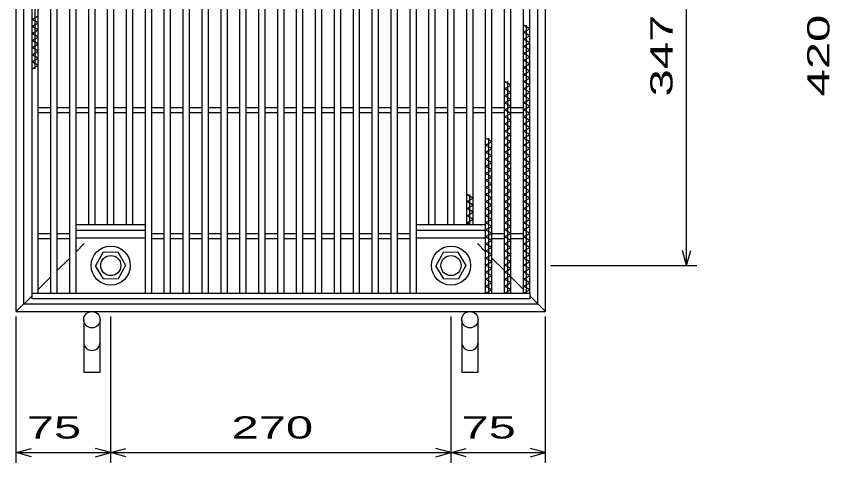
# Model space of a CAD drawing. Units: millimetres, scale not verified. Extents: x -1456 to 1385, y -1026 to 843.
# Drawn here: x -890 to -245, y -212 to 143 of the extents above; entities that cross this region are included whole.
import ezdxf
from ezdxf.enums import TextEntityAlignment as Align

# ---------------------------------------------------------------- set-up
doc = ezdxf.new("R2010")
doc.units = ezdxf.units.MM
doc.header["$LTSCALE"] = 8
doc.linetypes.add('DASHED', pattern=[7.5, 6, -1.5])
for name, color, linetype, lineweight in [('16', 3, 'Continuous', 25), ('19', 6, 'Continuous', 25), ('22', 4, 'Continuous', 25)]:
    doc.layers.add(name, color=color, linetype=linetype, lineweight=lineweight)
doc.styles.add('ベクトル', font='')
doc.styles.get('ベクトル').set_extended_font_data('ベクトル')

msp = doc.modelspace()

# ---------------------------------------------------------------- linework, layer by layer
at = {"layer": '16'}
for p, q in [((-878, -77), (-878, 314)), ((-875.5, 101.2), (-875.5, 314)), ((-873, -77), (-873, 314)), ((-863, -77), (-863, 314)), ((-858, -77), (-858, 314)), ((-848, -77), (-848, 314)), ((-843, -77), (-843, 314)), ((-788, -77), (-788, 314)), ((-783, -77), (-783, 314)), ((-773, -77), (-773, 314)), ((-768, -77), (-768, 314)), ((-758, -77), (-758, 314)), ((-753, -77), (-753, 314)), ((-743, -77), (-743, 314)), ((-738, -77), (-738, 314)), ((-728, -77), (-728, 314)), ((-723, -77), (-723, 314)), ((-713, -77), (-713, 314)), ((-708, -77), (-708, 314)), ((-698, -77), (-698, 314)), ((-693, -77), (-693, 314)), ((-683, -77), (-683, 314)), ((-678, -77), (-678, 314)), ((-668, -77), (-668, 314)), ((-663, -77), (-663, 314)), ((-653, -77), (-653, 314)), ((-648, -77), (-648, 314)), ((-638, -77), (-638, 314)), ((-633, -77), (-633, 314)), ((-623, -77), (-623, 314)), ((-618, -77), (-618, 314)), ((-608, -77), (-608, 314)), ((-603, -77), (-603, 314)), ((-593, -77), (-593, 314)), ((-588, -77), (-588, 314)), ((-578, -77), (-578, 314)), ((-573, -77), (-573, 314)), ((-518, -77), (-518, 314)), ((-513, -77), (-513, 314)), ((-503, -77), (-503, 314)), ((-498, -77), (-498, 314)), ((-488, -77), (-488, 314)), ((-483, -77), (-483, 314)), ((-833, -22.5), (-833, 259.5)), ((-828, -22.5), (-828, 259.5)), ((-818, -22.5), (-818, 259.5)), ((-813, -22.5), (-813, 259.5)), ((-803, -22.5), (-803, 259.5)), ((-798, -22.5), (-798, 259.5)), ((-563, -22.5), (-563, 259.5)), ((-558, -22.5), (-558, 259.5)), ((-548, -22.5), (-548, 259.5)), ((-543, -22.5), (-543, 259.5)), ((-533, -22.5), (-533, 259.5)), ((-528, -22.5), (-528, 259.5)), ((-878, 140.4), (-873, 143.2)), ((-873, 137.6), (-878, 140.4)), ((-878, 134.8), (-873, 137.6)), ((-483, 133), (-488, 135.8)), ((-485.5, -77), (-485.5, 135.8)), ((-873, 132), (-878, 134.8)), ((-878, 129.2), (-873, 132)), ((-873, 126.4), (-878, 129.2)), ((-488, 130.2), (-483, 133)), ((-483, 127.4), (-488, 130.2)), ((-878, 123.6), (-873, 126.4)), ((-873, 120.8), (-878, 123.6)), ((-488, 124.6), (-483, 127.4)), ((-483, 121.8), (-488, 124.6)), ((-878, 118), (-873, 120.8)), ((-873, 115.2), (-878, 118)), ((-488, 119), (-483, 121.8)), ((-483, 116.2), (-488, 119)), ((-488, 113.4), (-483, 116.2)), ((-878, 112.4), (-873, 115.2)), ((-873, 109.6), (-878, 112.4)), ((-483, 110.6), (-488, 113.4)), ((-488, 107.8), (-483, 110.6)), ((-878, 106.8), (-873, 109.6)), ((-873, 104), (-878, 106.8)), ((-878, 101.2), (-873, 104)), ((-483, 105), (-488, 107.8)), ((-488, 102.2), (-483, 105)), ((-483, 99.4), (-488, 102.2)), ((-488, 96.6), (-483, 99.4)), ((-498, 88.2), (-503, 91)), ((-500.5, -77), (-500.5, 91)), ((-483, 93.8), (-488, 96.6)), ((-488, 91), (-483, 93.8)), ((-483, 88.2), (-488, 91)), ((-503, 85.4), (-498, 88.2)), ((-498, 82.6), (-503, 85.4)), ((-488, 85.4), (-483, 88.2)), ((-483, 82.6), (-488, 85.4)), ((-503, 79.8), (-498, 82.6)), ((-498, 77), (-503, 79.8)), ((-488, 79.8), (-483, 82.6)), ((-483, 77), (-488, 79.8)), ((-503, 74.2), (-498, 77)), ((-498, 71.4), (-503, 74.2)), ((-503, 68.6), (-498, 71.4)), ((-488, 74.2), (-483, 77)), ((-483, 71.4), (-488, 74.2)), ((-488, 68.6), (-483, 71.4)), ((-873, 70.5), (-863, 70.5)), ((-873, 66.5), (-863, 66.5)), ((-858, 70.5), (-848, 70.5)), ((-858, 66.5), (-848, 66.5)), ((-843, 70.5), (-833, 70.5)), ((-843, 66.5), (-833, 66.5)), ((-828, 70.5), (-818, 70.5)), ((-828, 66.5), (-818, 66.5)), ((-813, 70.5), (-803, 70.5)), ((-813, 66.5), (-803, 66.5)), ((-798, 70.5), (-788, 70.5)), ((-798, 66.5), (-788, 66.5)), ((-783, 70.5), (-773, 70.5)), ((-783, 66.5), (-773, 66.5)), ((-768, 70.5), (-758, 70.5)), ((-768, 66.5), (-758, 66.5)), ((-753, 70.5), (-743, 70.5)), ((-753, 66.5), (-743, 66.5)), ((-738, 70.5), (-728, 70.5)), ((-738, 66.5), (-728, 66.5)), ((-723, 70.5), (-713, 70.5)), ((-723, 66.5), (-713, 66.5)), ((-708, 70.5), (-698, 70.5)), ((-708, 66.5), (-698, 66.5)), ((-693, 70.5), (-683, 70.5)), ((-693, 66.5), (-683, 66.5)), ((-678, 70.5), (-668, 70.5)), ((-678, 66.5), (-668, 66.5)), ((-663, 70.5), (-653, 70.5)), ((-663, 66.5), (-653, 66.5)), ((-648, 70.5), (-638, 70.5)), ((-648, 66.5), (-638, 66.5)), ((-633, 70.5), (-623, 70.5)), ((-633, 66.5), (-623, 66.5)), ((-618, 70.5), (-608, 70.5)), ((-618, 66.5), (-608, 66.5)), ((-603, 70.5), (-593, 70.5)), ((-603, 66.5), (-593, 66.5)), ((-588, 70.5), (-578, 70.5)), ((-588, 66.5), (-578, 66.5)), ((-573, 70.5), (-563, 70.5)), ((-573, 66.5), (-563, 66.5)), ((-558, 70.5), (-548, 70.5)), ((-558, 66.5), (-548, 66.5)), ((-543, 70.5), (-533, 70.5)), ((-543, 66.5), (-533, 66.5)), ((-528, 70.5), (-518, 70.5)), ((-528, 66.5), (-518, 66.5)), ((-513, 70.5), (-503, 70.5)), ((-513, 66.5), (-503, 66.5)), ((-498, 65.8), (-503, 68.6)), ((-503, 63), (-498, 65.8)), ((-498, 70.5), (-488, 70.5)), ((-498, 66.5), (-488, 66.5)), ((-483, 65.8), (-488, 68.6)), ((-488, 63), (-483, 65.8)), ((-498, 60.2), (-503, 63)), ((-503, 57.4), (-498, 60.2)), ((-483, 60.2), (-488, 63)), ((-488, 57.4), (-483, 60.2)), ((-498, 54.6), (-503, 57.4)), ((-503, 51.8), (-498, 54.6)), ((-498, 49), (-503, 51.8)), ((-483, 54.6), (-488, 57.4)), ((-488, 51.8), (-483, 54.6)), ((-483, 49), (-488, 51.8)), ((-513, 43.4), (-518, 46.2)), ((-515.5, -77), (-515.5, 46.2)), ((-503, 46.2), (-498, 49)), ((-498, 43.4), (-503, 46.2)), ((-488, 46.2), (-483, 49)), ((-483, 43.4), (-488, 46.2)), ((-518, 40.6), (-513, 43.4)), ((-513, 37.8), (-518, 40.6)), ((-503, 40.6), (-498, 43.4)), ((-498, 37.8), (-503, 40.6)), ((-488, 40.6), (-483, 43.4)), ((-483, 37.8), (-488, 40.6)), ((-518, 35), (-513, 37.8)), ((-513, 32.2), (-518, 35)), ((-503, 35), (-498, 37.8)), ((-498, 32.2), (-503, 35)), ((-488, 35), (-483, 37.8)), ((-483, 32.2), (-488, 35)), ((-518, 29.4), (-513, 32.2)), ((-513, 26.6), (-518, 29.4)), ((-518, 23.8), (-513, 26.6)), ((-503, 29.4), (-498, 32.2)), ((-498, 26.6), (-503, 29.4)), ((-503, 23.8), (-498, 26.6)), ((-488, 29.4), (-483, 32.2)), ((-483, 26.6), (-488, 29.4)), ((-488, 23.8), (-483, 26.6)), ((-513, 21), (-518, 23.8)), ((-518, 18.2), (-513, 21)), ((-498, 21), (-503, 23.8)), ((-503, 18.2), (-498, 21)), ((-483, 21), (-488, 23.8)), ((-488, 18.2), (-483, 21)), ((-513, 15.4), (-518, 18.2)), ((-518, 12.6), (-513, 15.4)), ((-498, 15.4), (-503, 18.2)), ((-503, 12.6), (-498, 15.4)), ((-483, 15.4), (-488, 18.2)), ((-488, 12.6), (-483, 15.4)), ((-513, 9.8), (-518, 12.6)), ((-518, 7), (-513, 9.8)), ((-513, 4.2), (-518, 7)), ((-498, 9.8), (-503, 12.6)), ((-503, 7), (-498, 9.8)), ((-498, 4.2), (-503, 7)), ((-483, 9.8), (-488, 12.6)), ((-488, 7), (-483, 9.8)), ((-483, 4.2), (-488, 7)), ((-528, -1.4), (-533, 1.4)), ((-530.5, -22.5), (-530.5, 1.4)), ((-518, 1.4), (-513, 4.2)), ((-513, -1.4), (-518, 1.4)), ((-503, 1.4), (-498, 4.2)), ((-498, -1.4), (-503, 1.4)), ((-488, 1.4), (-483, 4.2)), ((-483, -1.4), (-488, 1.4)), ((-533, -4.2), (-528, -1.4)), ((-528, -7), (-533, -4.2)), ((-518, -4.2), (-513, -1.4)), ((-513, -7), (-518, -4.2)), ((-503, -4.2), (-498, -1.4)), ((-498, -7), (-503, -4.2)), ((-488, -4.2), (-483, -1.4)), ((-483, -7), (-488, -4.2)), ((-533, -9.8), (-528, -7)), ((-528, -12.6), (-533, -9.8)), ((-533, -15.4), (-528, -12.6)), ((-518, -9.8), (-513, -7)), ((-513, -12.6), (-518, -9.8)), ((-518, -15.4), (-513, -12.6)), ((-503, -9.8), (-498, -7)), ((-498, -12.6), (-503, -9.8)), ((-503, -15.4), (-498, -12.6)), ((-488, -9.8), (-483, -7)), ((-483, -12.6), (-488, -9.8)), ((-488, -15.4), (-483, -12.6)), ((-528, -18.2), (-533, -15.4)), ((-533, -21), (-528, -18.2)), ((-513, -18.2), (-518, -15.4)), ((-518, -21), (-513, -18.2)), ((-498, -18.2), (-503, -15.4)), ((-503, -21), (-498, -18.2)), ((-483, -18.2), (-488, -15.4)), ((-488, -21), (-483, -18.2)), ((-843, -22.5), (-788, -22.5)), ((-843, -27), (-843, -22.5)), ((-788, -27), (-788, -22.5)), ((-573, -22.5), (-518, -22.5)), ((-573, -27), (-573, -22.5)), ((-530.32, -22.5), (-533, -21)), ((-513, -23.8), (-518, -21)), ((-518, -27), (-518, -22.5)), ((-518, -26.6), (-513, -23.8)), ((-498, -23.8), (-503, -21)), ((-503, -26.6), (-498, -23.8)), ((-483, -23.8), (-488, -21)), ((-488, -26.6), (-483, -23.8)), ((-873, -29.5), (-863, -29.5)), ((-858, -29.5), (-848, -29.5)), ((-843, -27), (-788, -27)), ((-783, -29.5), (-773, -29.5)), ((-768, -29.5), (-758, -29.5)), ((-753, -29.5), (-743, -29.5)), ((-738, -29.5), (-728, -29.5)), ((-723, -29.5), (-713, -29.5)), ((-708, -29.5), (-698, -29.5)), ((-693, -29.5), (-683, -29.5)), ((-678, -29.5), (-668, -29.5)), ((-663, -29.5), (-653, -29.5)), ((-648, -29.5), (-638, -29.5)), ((-633, -29.5), (-623, -29.5)), ((-618, -29.5), (-608, -29.5)), ((-603, -29.5), (-593, -29.5)), ((-588, -29.5), (-578, -29.5)), ((-573, -27), (-518, -27)), ((-513, -29.4), (-518, -26.6)), ((-518, -32.2), (-513, -29.4)), ((-513, -35), (-518, -32.2)), ((-513, -29.5), (-503, -29.5)), ((-498, -29.4), (-503, -26.6)), ((-503, -32.2), (-498, -29.4)), ((-498, -35), (-503, -32.2)), ((-498, -29.5), (-488, -29.5)), ((-483, -29.4), (-488, -26.6)), ((-488, -32.2), (-483, -29.4)), ((-483, -35), (-488, -32.2)), ((-873, -33.5), (-863, -33.5)), ((-858, -33.5), (-848, -33.5)), ((-843, -33), (-788, -33)), ((-783, -33.5), (-773, -33.5)), ((-768, -33.5), (-758, -33.5)), ((-753, -33.5), (-743, -33.5)), ((-738, -33.5), (-728, -33.5)), ((-723, -33.5), (-713, -33.5)), ((-708, -33.5), (-698, -33.5)), ((-693, -33.5), (-683, -33.5)), ((-678, -33.5), (-668, -33.5)), ((-663, -33.5), (-653, -33.5)), ((-648, -33.5), (-638, -33.5)), ((-633, -33.5), (-623, -33.5)), ((-618, -33.5), (-608, -33.5)), ((-603, -33.5), (-593, -33.5)), ((-588, -33.5), (-578, -33.5)), ((-573, -33), (-518, -33)), ((-518, -37.8), (-513, -35)), ((-513, -40.6), (-518, -37.8)), ((-513, -33.5), (-503, -33.5)), ((-503, -37.8), (-498, -35)), ((-498, -40.6), (-503, -37.8)), ((-498, -33.5), (-488, -33.5)), ((-488, -37.8), (-483, -35)), ((-483, -40.6), (-488, -37.8)), ((-821.72, -44.74), (-827.5, -55.25)), ((-809.72, -44.48), (-821.72, -44.74)), ((-803.5, -55), (-809.72, -44.48)), ((-551.72, -44.74), (-557.5, -55.25)), ((-539.72, -44.48), (-551.72, -44.74)), ((-533.5, -55), (-539.72, -44.48)), ((-518, -43.4), (-513, -40.6)), ((-513, -46.2), (-518, -43.4)), ((-503, -43.4), (-498, -40.6)), ((-498, -46.2), (-503, -43.4)), ((-488, -43.4), (-483, -40.6)), ((-483, -46.2), (-488, -43.4)), ((-518, -49), (-513, -46.2)), ((-513, -51.8), (-518, -49)), ((-503, -49), (-498, -46.2)), ((-498, -51.8), (-503, -49)), ((-488, -49), (-483, -46.2)), ((-483, -51.8), (-488, -49)), ((-821.28, -65.52), (-827.5, -55.25)), ((-809.28, -65.26), (-803.5, -54.75)), ((-551.28, -65.52), (-557.5, -55.25)), ((-539.28, -65.26), (-533.5, -54.75)), ((-518, -54.6), (-513, -51.8)), ((-513, -57.4), (-518, -54.6)), ((-518, -60.2), (-513, -57.4)), ((-503, -54.6), (-498, -51.8)), ((-498, -57.4), (-503, -54.6)), ((-503, -60.2), (-498, -57.4)), ((-488, -54.6), (-483, -51.8)), ((-483, -57.4), (-488, -54.6)), ((-488, -60.2), (-483, -57.4)), ((-513, -63), (-518, -60.2)), ((-518, -65.8), (-513, -63)), ((-498, -63), (-503, -60.2)), ((-503, -65.8), (-498, -63)), ((-483, -63), (-488, -60.2)), ((-488, -65.8), (-483, -63)), ((-821.28, -65.52), (-809.28, -65.26)), ((-551.28, -65.52), (-539.28, -65.26)), ((-513, -68.6), (-518, -65.8)), ((-518, -71.4), (-513, -68.6)), ((-498, -68.6), (-503, -65.8)), ((-503, -71.4), (-498, -68.6)), ((-483, -68.6), (-488, -65.8)), ((-488, -71.4), (-483, -68.6)), ((-878, -77), (-483, -77)), ((-878, -81.5), (-878, -77)), ((-878, -77), (-873, -77)), ((-863, -77), (-858, -77)), ((-848, -77), (-843, -77)), ((-833, -77), (-828, -77)), ((-818, -77), (-813, -77)), ((-803, -77), (-798, -77)), ((-788, -77), (-783, -77)), ((-773, -77), (-768, -77)), ((-758, -77), (-753, -77)), ((-743, -77), (-738, -77)), ((-728, -77), (-723, -77)), ((-713, -77), (-708, -77)), ((-698, -77), (-693, -77)), ((-683, -77), (-678, -77)), ((-668, -77), (-663, -77)), ((-653, -77), (-648, -77)), ((-638, -77), (-633, -77)), ((-623, -77), (-618, -77)), ((-608, -77), (-603, -77)), ((-593, -77), (-588, -77)), ((-578, -77), (-573, -77)), ((-563, -77), (-558, -77)), ((-548, -77), (-543, -77)), ((-533, -77), (-528, -77)), ((-513, -74.2), (-518, -71.4)), ((-518, -77), (-513, -74.2)), ((-518, -77), (-513, -77)), ((-498, -74.2), (-503, -71.4)), ((-503, -77), (-498, -74.2)), ((-503, -77), (-498, -77)), ((-483, -74.2), (-488, -71.4)), ((-488, -77), (-483, -74.2)), ((-488, -77), (-483, -77)), ((-483, -77), (-483, -81.5)), ((-483, -81.5), (-878, -81.5))]:
    msp.add_line(p, q, dxfattribs=at)
for centre, radius in [((-815.5, -55), 15.5), ((-545.5, -55), 15.5), ((-815.5, -55), 8), ((-545.5, -55), 8)]:
    msp.add_circle(centre, radius, dxfattribs=at)
at = {"layer": '19'}
for p, q in [((-890.5, -91.5), (-890.5, 328.5)), ((-470.5, -91.5), (-470.5, 328.5)), ((-884.5, -85.5), (-884.5, 322.5)), ((-476.5, -85.5), (-476.5, 322.5)), ((-884.5, -85.5), (-476.5, -85.5)), ((-890.5, -91.5), (-470.5, -91.5)), ((-837, -98), (-837, -139.62)), ((-824, -139.62), (-824, -98)), ((-537, -98), (-537, -139.62)), ((-524, -139.62), (-524, -98)), ((-837, -139.62), (-824, -139.62)), ((-537, -139.62), (-524, -139.62))]:
    msp.add_line(p, q, dxfattribs=at)
at = {"layer": '19', "linetype": 'DASHED'}
for p, q in [((-843, -44), (-836.5, -37.5)), ((-518, -44), (-524.5, -37.5)), ((-858, -59), (-848, -49)), ((-503, -59), (-513, -49)), ((-873, -74), (-863, -64)), ((-488, -74), (-498, -64)), ((-890.5, -91.5), (-878, -79)), ((-470.5, -91.5), (-483, -79))]:
    msp.add_line(p, q, dxfattribs=at)
at = {"layer": '19'}
for centre in [(-830.5, -98), (-530.5, -98)]:
    msp.add_circle(centre, 6.5, dxfattribs=at)
for centre in [(-830.5, -115.84), (-530.5, -115.84)]:
    msp.add_arc(centre, 6.5, 180, 0, dxfattribs=at)
at = {"layer": '22'}
for p, q in [((-358.5, -55), (-358.5, 292)), ((-358.5, -55), (-361.7, -43)), ((-358.5, -55), (-355.3, -43)), ((-466.5, -55), (-350.5, -55)), ((-890.5, -211.5), (-890.5, -95.5)), ((-815.5, -211.5), (-815.5, -95.5)), ((-545.5, -211.5), (-545.5, -95.5)), ((-470.5, -211.5), (-470.5, -95.5)), ((-890.5, -203.5), (-878.5, -200.3)), ((-878.5, -206.7), (-890.5, -203.5)), ((-890.5, -203.5), (-815.5, -203.5)), ((-815.5, -203.5), (-827.5, -200.3)), ((-827.5, -206.7), (-815.5, -203.5)), ((-815.5, -203.5), (-803.5, -200.3)), ((-803.5, -206.7), (-815.5, -203.5)), ((-815.5, -203.5), (-545.5, -203.5)), ((-545.5, -203.5), (-557.5, -200.3)), ((-557.5, -206.7), (-545.5, -203.5)), ((-545.5, -203.5), (-533.5, -200.3)), ((-533.5, -206.7), (-545.5, -203.5)), ((-545.5, -203.5), (-470.5, -203.5)), ((-470.5, -203.5), (-482.5, -200.3)), ((-482.5, -206.7), (-470.5, -203.5))]:
    msp.add_line(p, q, dxfattribs=at)

# ---------------------------------------------------------------- texts
at = {"layer": '22', "color": 2, "style": 'ベクトル', "width": 1.65}
for s, p in [(' 347 ', (-378.5, 68.5)), (' 420 ', (-254, 68.5))]:
    msp.add_text(s, height=17.6, rotation=90, dxfattribs=at).set_placement(p, align=Align.MIDDLE_LEFT)
for s, p in [(' 75 ', (-893, -183.5)), (' 270 ', (-730.5, -183.5)), (' 75 ', (-548, -183.5))]:
    msp.add_text(s, height=17.6, dxfattribs=at).set_placement(p, align=Align.MIDDLE_LEFT)

doc.saveas('drawing.dxf')
